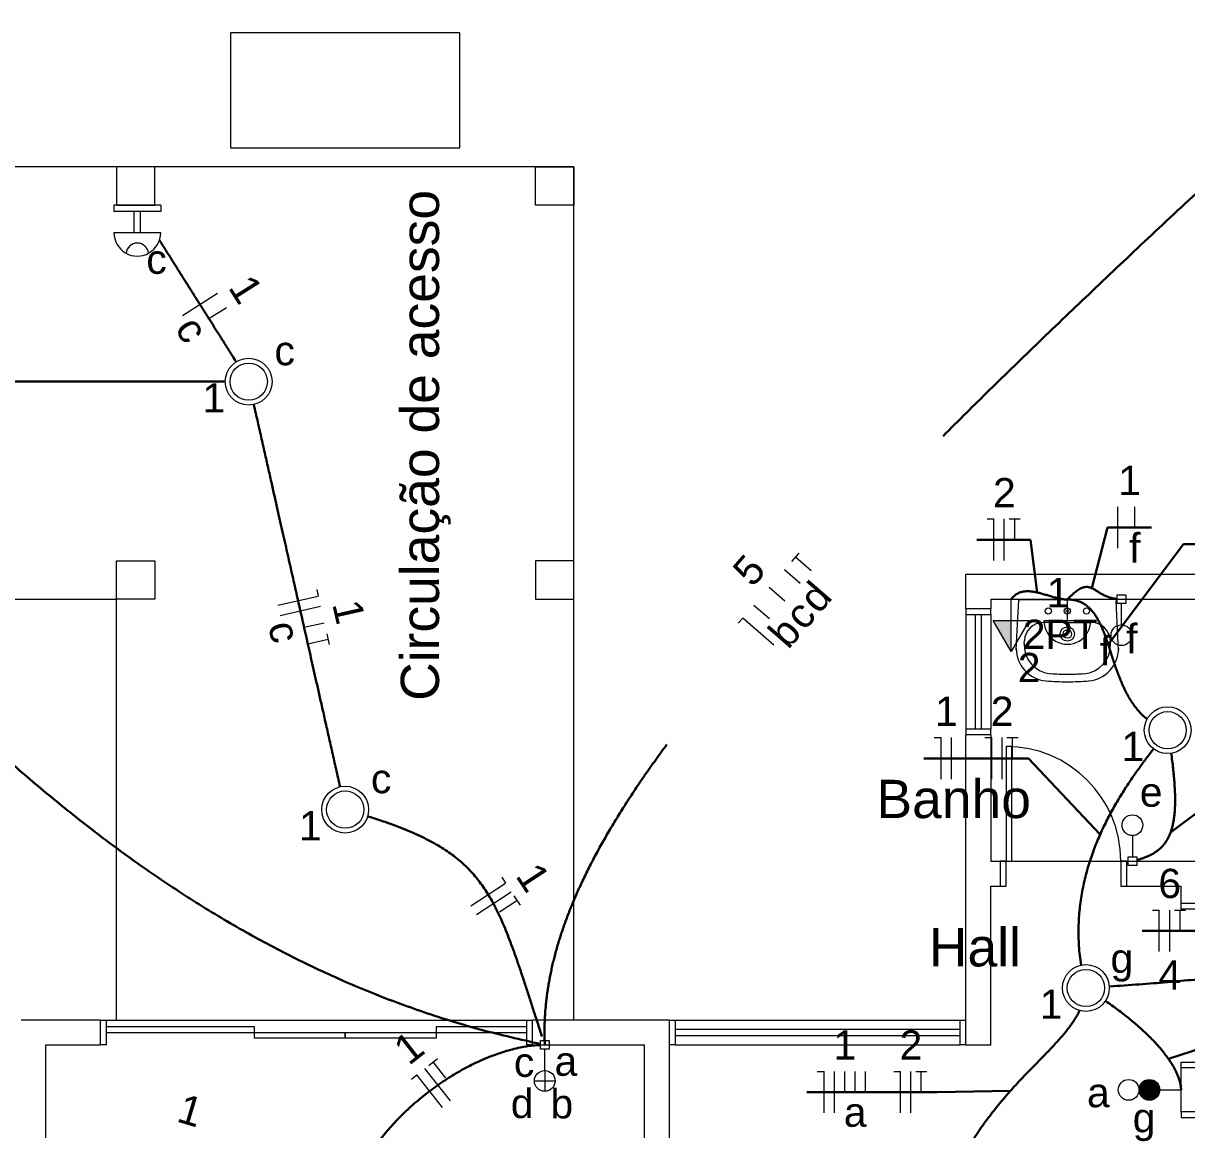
# Model space of a CAD drawing. Header units: inches. Extents: x -3 to 923, y -103 to 154.
# Drawn here: x 28.14 to 35.16, y 48.76 to 55.44 of the extents above; entities that cross this region are included whole.
import ezdxf

# ---------------------------------------------------------------- set-up
doc = ezdxf.new("R2010")
doc.units = ezdxf.units.IN
doc.header["$LTSCALE"] = 10
doc.header["$MEASUREMENT"] = 0
doc.linetypes.add('Dashed', pattern=[0.75, 0.5, -0.25])
for name, color, linetype, lineweight in [('BASE', 8, 'Continuous', 5), ('EL-Condutos', 4, 'Continuous', 30), ('EL-Fios', 9, 'Continuous', 20), ('EL-Textos fios', 2, 'Continuous', 30), ('EL-Textos pontos', 2, 'Continuous', 30), ('MOVEIS', 9, 'Continuous', 20), ('P-SIMBOL', 5, 'Continuous', 20), ('TEXTO', 2, 'Continuous', 20)]:
    doc.layers.add(name, color=color, linetype=linetype, lineweight=lineweight)
doc.styles.add('Arial', font='arial.ttf')

msp = doc.modelspace()

# ---------------------------------------------------------------- hatches: boundary and pattern name
at = {"layer": 'P-SIMBOL', "linetype": 'Continuous'}
msp.add_hatch(color=256, dxfattribs=at).paths.add_polyline_path([(34.1047, 51.8348), (34.1047, 51.6473), (33.9965, 51.8348)])

# ---------------------------------------------------------------- linework, layer by layer
at = {"layer": 'BASE'}
for p, q in [((31.4658, 54.5708), (19.7778, 54.5708)), ((31.4658, 49.4248), (31.4658, 54.5708)), ((33.8313, 52.1128), (40.3963, 52.1128)), ((33.8313, 51.9053), (33.8313, 52.1128)), ((26.3433, 51.9628), (28.7083, 51.9628)), ((28.7083, 49.4248), (28.7083, 51.9628)), ((33.9813, 51.9628), (36.1158, 51.9628)), ((33.9813, 51.9628), (33.9813, 51.9053)), ((33.9813, 51.9053), (33.8313, 51.9053)), ((33.8313, 49.4248), (33.8313, 51.1438)), ((33.9813, 51.1438), (33.8313, 51.1438)), ((33.9813, 51.1438), (33.9813, 50.3823)), ((33.9813, 50.3823), (34.0388, 50.3823)), ((33.9813, 50.3823), (34.8003, 50.3823)), ((34.0388, 50.3823), (34.0388, 50.2323)), ((34.8003, 50.3823), (36.1158, 50.3823)), ((34.8003, 50.3823), (34.8003, 50.2323)), ((33.9813, 49.2748), (33.9813, 50.2323)), ((33.9813, 50.2323), (34.0388, 50.2323)), ((34.8003, 50.2323), (35.1293, 50.2323)), ((35.1293, 50.1283), (35.1293, 50.2323)), ((35.2793, 50.1283), (35.1293, 50.1283)), ((28.6103, 49.4248), (28.1318, 49.4248)), ((28.6103, 49.2748), (28.6103, 49.4248)), ((28.6103, 49.4248), (31.2178, 49.4248)), ((32.0428, 49.4248), (31.2178, 49.4248)), ((31.2178, 49.2748), (31.2178, 49.4248)), ((32.0428, 49.2748), (32.0428, 49.4248)), ((33.8313, 49.2748), (33.8313, 49.4248)), ((28.2818, 44.1633), (28.2818, 49.2748)), ((28.2818, 49.2748), (28.6103, 49.2748)), ((31.2178, 49.2748), (31.8928, 49.2748)), ((31.8928, 44.1633), (31.8928, 49.2748)), ((32.0428, 44.3133), (32.0428, 49.2748)), ((33.8313, 49.2748), (33.9813, 49.2748)), ((35.2793, 49.1363), (35.1293, 49.1363)), ((35.1293, 48.8708), (35.1293, 49.1363)), ((35.2793, 48.8708), (35.1293, 48.8708))]:
    msp.add_line(p, q, dxfattribs=at)
at = {"layer": 'BASE', "linetype": 'Continuous'}
for p, q in [((33.8313, 51.8708), (33.8313, 51.1783)), ((33.9813, 51.8708), (33.9813, 51.1783)), ((32.0773, 49.4248), (33.7968, 49.4248)), ((32.0773, 49.2748), (33.7968, 49.2748))]:
    msp.add_line(p, q, dxfattribs=at)
at = {"layer": 'BASE'}
for points in [[(29.3948, 54.6858), (30.7793, 54.6858), (30.7793, 55.3783), (29.3948, 55.3783), (29.3948, 54.6858)], [(28.7083, 54.5708), (28.7083, 54.3398), (28.9393, 54.3398), (28.9393, 54.5708), (28.7083, 54.5708), (28.7083, 54.5708)], [(31.4658, 54.5708), (31.4658, 54.3398), (31.2353, 54.3398), (31.2353, 54.5708), (31.4658, 54.5708), (31.4658, 54.5708)], [(28.7083, 51.9628), (28.7083, 52.1938), (28.9393, 52.1938), (28.9393, 51.9628), (28.7083, 51.9628), (28.7083, 51.9628)], [(31.4658, 51.9628), (31.4658, 52.1938), (31.2353, 52.1938), (31.2353, 51.9628), (31.4658, 51.9628), (31.4658, 51.9628)]]:
    msp.add_lwpolyline(points, close=True, dxfattribs=at)
at = {"layer": 'BASE', "linetype": 'Continuous'}
for points in [[(33.8313, 51.9053), (33.8313, 51.8708), (33.9813, 51.8708), (33.9813, 51.9053)], [(33.9813, 51.1438), (33.9813, 51.1783), (33.8313, 51.1783), (33.8313, 51.1438)], [(34.0388, 50.2323), (34.0738, 50.2323), (34.0738, 50.3823), (34.0388, 50.3823)], [(34.8003, 50.3823), (34.7658, 50.3823), (34.7658, 50.2323), (34.8003, 50.2323)], [(35.2793, 50.1283), (35.2793, 50.0938), (35.1293, 50.0938), (35.1293, 50.1283)], [(28.6103, 49.4248), (28.6448, 49.4248), (28.6448, 49.2748), (28.6103, 49.2748)], [(31.2178, 49.2748), (31.1833, 49.2748), (31.1833, 49.4248), (31.2178, 49.4248)], [(32.0428, 49.4248), (32.0773, 49.4248), (32.0773, 49.2748), (32.0428, 49.2748)], [(33.8313, 49.2748), (33.7968, 49.2748), (33.7968, 49.4248), (33.8313, 49.4248)], [(35.1293, 49.1363), (35.1293, 49.1708), (35.2793, 49.1708), (35.2793, 49.1363)], [(35.1293, 48.8708), (35.1293, 48.8363), (35.2793, 48.8363), (35.2793, 48.8708)]]:
    msp.add_lwpolyline(points, dxfattribs=at)
for points in [[(33.9238, 51.8708), (33.9238, 51.1783), (33.8888, 51.1783), (33.8888, 51.8708), (33.9238, 51.8708), (33.9238, 51.8708)], [(34.0738, 50.3823), (34.1083, 50.3823), (34.1083, 51.0743), (34.0738, 51.0743), (34.0738, 50.3823), (34.0738, 50.3823)], [(28.6448, 49.3498), (29.5393, 49.3498), (29.5393, 49.3843), (28.6448, 49.3843), (28.6448, 49.3498), (28.6448, 49.3498)], [(29.5393, 49.3498), (30.0873, 49.3498), (30.0873, 49.3148), (29.5393, 49.3148), (29.5393, 49.3498), (29.5393, 49.3498)], [(30.0873, 49.3498), (30.6353, 49.3498), (30.6353, 49.3148), (30.0873, 49.3148), (30.0873, 49.3498), (30.0873, 49.3498)], [(30.6353, 49.3498), (31.1833, 49.3498), (31.1833, 49.3843), (30.6353, 49.3843), (30.6353, 49.3498), (30.6353, 49.3498)], [(32.0773, 49.3323), (33.7968, 49.3323), (33.7968, 49.3668), (32.0773, 49.3668), (32.0773, 49.3323), (32.0773, 49.3323)]]:
    msp.add_lwpolyline(points, close=True, dxfattribs=at)
msp.add_arc((34.0738, 50.3823), 0.6923, 0, 90, dxfattribs=at)
at = {"layer": 'EL-Condutos', "linetype": 'Dashed'}
for points in [[(37.354, 56.352), (36.8937, 55.9386), (36.455, 55.5425), (36.0376, 55.163), (35.641, 54.7996), (35.2648, 54.4519), (34.9086, 54.1192), (34.572, 53.8011), (34.2546, 53.497), (33.9559, 53.2064), (33.6756, 52.9287), (33.4132, 52.6635), (33.1683, 52.4101), (32.9406, 52.1681), (32.7296, 51.9369), (32.5349, 51.7159), (32.356, 51.5048), (32.1927, 51.3028), (32.0444, 51.1096), (31.9107, 50.9245), (31.7914, 50.747), (31.6858, 50.5767), (31.5937, 50.4129), (31.5146, 50.2551), (31.4481, 50.1028), (31.3937, 49.9555), (31.3512, 49.8126), (31.32, 49.6736), (31.2998, 49.538), (31.2902, 49.4053), (31.2907, 49.2748)], [(31.2656, 49.28), (30.9073, 49.3663), (30.562, 49.4722), (30.2291, 49.5963), (29.9081, 49.7373), (29.5984, 49.8939), (29.2996, 50.0647), (29.0109, 50.2484), (28.7319, 50.4437), (28.4621, 50.6493), (28.2009, 50.8637), (27.9476, 51.0858), (27.7019, 51.3142), (27.4631, 51.5476), (27.2307, 51.7846), (27.0041, 52.0238), (26.7827, 52.2641), (26.5661, 52.504), (26.3537, 52.7423), (26.1449, 52.9776), (25.9392, 53.2085), (25.7361, 53.4339), (25.5348, 53.6522), (25.3351, 53.8623), (25.1362, 54.0627), (24.9376, 54.2522), (24.7388, 54.4294), (24.5392, 54.593), (24.3383, 54.7417), (24.1355, 54.8742), (23.9303, 54.9891)]]:
    msp.add_spline(points, degree=3, dxfattribs=at)
at = {"layer": 'EL-Condutos', "linetype": 'Continuous'}
for points in [[(29.4293, 53.3944), (29.408, 53.4282), (29.3877, 53.4603), (29.3683, 53.491), (29.3499, 53.5202), (29.3323, 53.5481), (29.3155, 53.5748), (29.2993, 53.6003), (29.2838, 53.6249), (29.2689, 53.6486), (29.2544, 53.6715), (29.2404, 53.6937), (29.2267, 53.7154), (29.2134, 53.7366), (29.2002, 53.7574), (29.1873, 53.7779), (29.1744, 53.7984), (29.1615, 53.8187), (29.1487, 53.8391), (29.1357, 53.8597), (29.1225, 53.8806), (29.1091, 53.9018), (29.0954, 53.9235), (29.0813, 53.9458), (29.0668, 53.9688), (29.0518, 53.9926), (29.0362, 54.0173), (29.02, 54.043), (29.0031, 54.0698), (28.9854, 54.0979), (28.9669, 54.1273)], [(29.3644, 53.2747), (29.1923, 53.2747), (29.0307, 53.2747), (28.8788, 53.2747), (28.7359, 53.2747), (28.6013, 53.2747), (28.4742, 53.2747), (28.3538, 53.2747), (28.2394, 53.2747), (28.1303, 53.2747), (28.0257, 53.2747), (27.9248, 53.2747), (27.8269, 53.2747), (27.7313, 53.2747), (27.6371, 53.2747), (27.5438, 53.2747), (27.4504, 53.2747), (27.3562, 53.2747), (27.2606, 53.2747), (27.1627, 53.2747), (27.0618, 53.2747), (26.9572, 53.2747), (26.8481, 53.2747), (26.7337, 53.2747), (26.6133, 53.2747), (26.4862, 53.2747), (26.3516, 53.2747), (26.2087, 53.2747), (26.0568, 53.2747), (25.8952, 53.2747), (25.7231, 53.2747)], [(29.5356, 53.1379), (29.56, 53.0301), (29.5828, 52.9287), (29.6044, 52.8332), (29.6247, 52.7432), (29.6438, 52.6583), (29.662, 52.5779), (29.6792, 52.5016), (29.6956, 52.4289), (29.7113, 52.3595), (29.7263, 52.2928), (29.7408, 52.2283), (29.755, 52.1657), (29.7688, 52.1045), (29.7824, 52.0442), (29.7959, 51.9843), (29.8094, 51.9244), (29.823, 51.8641), (29.8368, 51.8029), (29.851, 51.7403), (29.8655, 51.6758), (29.8805, 51.6091), (29.8962, 51.5397), (29.9126, 51.467), (29.9298, 51.3907), (29.948, 51.3103), (29.9671, 51.2253), (29.9874, 51.1353), (30.009, 51.0399), (30.0318, 50.9385), (30.0562, 50.8307)], [(34.4433, 51.9608), (34.4317, 51.9613), (34.42, 51.9625), (34.4081, 51.9643), (34.3961, 51.9665), (34.384, 51.9692), (34.3719, 51.9722), (34.3596, 51.9755), (34.3473, 51.979), (34.335, 51.9826), (34.3226, 51.9863), (34.3103, 51.99), (34.298, 51.9936), (34.2858, 51.9971), (34.2736, 52.0003), (34.2615, 52.0032), (34.2495, 52.0058), (34.2377, 52.0079), (34.226, 52.0095), (34.2145, 52.0106), (34.2032, 52.0109), (34.1921, 52.0106), (34.1812, 52.0094), (34.1705, 52.0074), (34.1602, 52.0044), (34.1501, 52.0005), (34.1403, 51.9954), (34.1309, 51.9892), (34.1218, 51.9817), (34.1131, 51.9729), (34.1047, 51.9628)], [(34.4433, 51.9608), (34.4578, 51.9759), (34.4714, 51.9891), (34.4841, 52.0004), (34.496, 52.01), (34.5071, 52.018), (34.5176, 52.0244), (34.5274, 52.0294), (34.5367, 52.033), (34.5455, 52.0354), (34.5539, 52.0366), (34.562, 52.0367), (34.5699, 52.0359), (34.5775, 52.0342), (34.585, 52.0317), (34.5924, 52.0286), (34.5998, 52.0248), (34.6073, 52.0206), (34.615, 52.0159), (34.6229, 52.011), (34.631, 52.0058), (34.6395, 52.0006), (34.6484, 51.9953), (34.6578, 51.9901), (34.6678, 51.9851), (34.6784, 51.9803), (34.6897, 51.976), (34.7017, 51.9721), (34.7146, 51.9687), (34.7283, 51.966), (34.7431, 51.9641)], [(34.9244, 51.2395), (34.899, 51.2618), (34.8757, 51.2858), (34.8544, 51.3115), (34.8348, 51.3386), (34.8169, 51.367), (34.8004, 51.3965), (34.7852, 51.4268), (34.7712, 51.4579), (34.7582, 51.4896), (34.7461, 51.5216), (34.7346, 51.5537), (34.7237, 51.5859), (34.7132, 51.6179), (34.7029, 51.6496), (34.6927, 51.6807), (34.6824, 51.7111), (34.6719, 51.7406), (34.661, 51.769), (34.6495, 51.7962), (34.6373, 51.8219), (34.6243, 51.846), (34.6103, 51.8684), (34.5951, 51.8887), (34.5786, 51.9069), (34.5607, 51.9228), (34.5411, 51.9361), (34.5197, 51.9468), (34.4964, 51.9546), (34.4709, 51.9593), (34.4433, 51.9608)], [(34.5263, 49.7558), (34.5184, 49.8145), (34.5133, 49.8724), (34.5108, 49.9293), (34.5108, 49.9853), (34.5131, 50.0404), (34.5176, 50.0945), (34.5242, 50.1476), (34.5328, 50.1998), (34.5432, 50.2509), (34.5554, 50.301), (34.5691, 50.35), (34.5843, 50.398), (34.6009, 50.4449), (34.6186, 50.4907), (34.6375, 50.5353), (34.6573, 50.5789), (34.6779, 50.6213), (34.6992, 50.6625), (34.7211, 50.7026), (34.7434, 50.7414), (34.7661, 50.7791), (34.7889, 50.8155), (34.8118, 50.8506), (34.8347, 50.8845), (34.8573, 50.9171), (34.8797, 50.9484), (34.9016, 50.9784), (34.923, 51.0071), (34.9436, 51.0344), (34.9634, 51.0603)], [(35.0699, 51.0335), (35.076, 50.987), (35.0812, 50.9429), (35.0854, 50.9011), (35.0888, 50.8615), (35.0912, 50.8241), (35.0927, 50.7888), (35.0932, 50.7555), (35.0929, 50.7242), (35.0917, 50.6948), (35.0895, 50.6671), (35.0865, 50.6413), (35.0826, 50.6171), (35.0777, 50.5945), (35.072, 50.5734), (35.0654, 50.5538), (35.0579, 50.5356), (35.0496, 50.5188), (35.0403, 50.5032), (35.0302, 50.4888), (35.0192, 50.4755), (35.0074, 50.4633), (34.9946, 50.4521), (34.9811, 50.4418), (34.9666, 50.4323), (34.9514, 50.4236), (34.9352, 50.4156), (34.9182, 50.4083), (34.9004, 50.4015), (34.8818, 50.3952), (34.8623, 50.3893)], [(30.2217, 50.6538), (30.2934, 50.6306), (30.3606, 50.6073), (30.4234, 50.5837), (30.4822, 50.5597), (30.5371, 50.5352), (30.5883, 50.5099), (30.636, 50.4838), (30.6805, 50.4568), (30.722, 50.4286), (30.7607, 50.3991), (30.7968, 50.3683), (30.8305, 50.3358), (30.862, 50.3017), (30.8916, 50.2658), (30.9194, 50.2279), (30.9457, 50.1878), (30.9707, 50.1455), (30.9946, 50.1008), (31.0177, 50.0536), (31.04, 50.0037), (31.0619, 49.9509), (31.0836, 49.8952), (31.1053, 49.8363), (31.1271, 49.7742), (31.1493, 49.7087), (31.1722, 49.6397), (31.1959, 49.567), (31.2206, 49.4904), (31.2467, 49.4099), (31.2741, 49.3253)], [(34.697, 49.6269), (34.8766, 49.6397), (35.0473, 49.6534), (35.2091, 49.668), (35.3625, 49.6835), (35.5076, 49.6999), (35.6447, 49.7172), (35.7741, 49.7353), (35.896, 49.7544), (36.0106, 49.7744), (36.1183, 49.7952), (36.2193, 49.8169), (36.3138, 49.8395), (36.4021, 49.863), (36.4844, 49.8874), (36.561, 49.9126), (36.6322, 49.9387), (36.6982, 49.9656), (36.7593, 49.9934), (36.8157, 50.0221), (36.8677, 50.0516), (36.9155, 50.082), (36.9594, 50.1132), (36.9997, 50.1453), (37.0365, 50.1782), (37.0703, 50.212), (37.1011, 50.2466), (37.1293, 50.282), (37.1551, 50.3183), (37.1787, 50.3554), (37.2006, 50.3933)], [(33.6261, 48.1703), (33.6526, 48.2481), (33.6805, 48.3221), (33.7097, 48.3926), (33.7401, 48.4597), (33.7716, 48.5235), (33.8039, 48.5842), (33.837, 48.6419), (33.8708, 48.6968), (33.9051, 48.749), (33.9399, 48.7986), (33.9748, 48.8459), (34.0099, 48.8909), (34.045, 48.9338), (34.08, 48.9747), (34.1148, 49.0138), (34.1491, 49.0513), (34.1829, 49.0872), (34.2161, 49.1218), (34.2485, 49.1551), (34.2801, 49.1873), (34.3106, 49.2186), (34.3399, 49.2491), (34.3679, 49.279), (34.3945, 49.3083), (34.4196, 49.3373), (34.443, 49.3661), (34.4646, 49.3948), (34.4842, 49.4235), (34.5018, 49.4525), (34.5171, 49.4819)], [(34.6734, 49.5401), (34.7119, 49.513), (34.7481, 49.4864), (34.7823, 49.4604), (34.8144, 49.435), (34.8445, 49.4101), (34.8726, 49.3858), (34.899, 49.3621), (34.9235, 49.3391), (34.9462, 49.3166), (34.9673, 49.2948), (34.9868, 49.2736), (35.0047, 49.253), (35.0211, 49.2331), (35.036, 49.2138), (35.0496, 49.1952), (35.0619, 49.1773), (35.0729, 49.1601), (35.0827, 49.1436), (35.0913, 49.1278), (35.0989, 49.1127), (35.1055, 49.0984), (35.1112, 49.0848), (35.1159, 49.0719), (35.1198, 49.0598), (35.123, 49.0484), (35.1254, 49.0379), (35.1272, 49.0281), (35.1284, 49.0191), (35.1291, 49.0109), (35.1293, 49.0035)], [(30.1149, 48.3689), (30.1299, 48.4135), (30.1479, 48.4579), (30.1684, 48.5021), (30.1916, 48.546), (30.2171, 48.5895), (30.245, 48.6324), (30.275, 48.6748), (30.307, 48.7165), (30.341, 48.7574), (30.3767, 48.7975), (30.4141, 48.8366), (30.453, 48.8746), (30.4932, 48.9115), (30.5348, 48.9471), (30.5774, 48.9815), (30.6211, 49.0144), (30.6656, 49.0458), (30.7109, 49.0755), (30.7567, 49.1036), (30.8031, 49.1299), (30.8498, 49.1543), (30.8967, 49.1768), (30.9438, 49.1971), (30.9908, 49.2154), (31.0376, 49.2313), (31.0841, 49.2449), (31.1302, 49.2561), (31.1758, 49.2648), (31.2206, 49.2708), (31.2647, 49.2741)]]:
    msp.add_spline(points, degree=3, dxfattribs=at)
at = {"layer": 'EL-Fios', "color": 5}
for p, q in [((29.105, 53.6741), (29.3164, 53.8075)), ((29.2651, 53.6546), (29.3708, 53.7213)), ((34.7484, 52.2706), (34.7484, 52.5206)), ((34.8502, 52.3956), (34.8502, 52.5206)), ((33.9589, 52.4465), (34.0006, 52.4465)), ((34.0006, 52.1965), (34.0006, 52.4465)), ((34.0631, 52.1965), (34.0631, 52.4465)), ((34.0923, 52.4465), (34.1589, 52.4465)), ((34.1256, 52.3215), (34.1256, 52.4465)), ((32.7816, 52.1906), (32.8253, 52.2409)), ((32.8978, 52.1338), (32.8035, 52.2158)), ((32.831, 52.0569), (32.7367, 52.1389)), ((29.9155, 52.0219), (29.9247, 51.9813)), ((32.7384, 51.9503), (32.6441, 52.0323)), ((29.6808, 51.9263), (29.9247, 51.9813)), ((29.6946, 51.8653), (29.9385, 51.9203)), ((32.6458, 51.8437), (32.5515, 51.9257)), ((29.8389, 51.7935), (29.9609, 51.821)), ((32.4573, 51.8174), (32.4847, 51.8488)), ((32.6734, 51.6848), (32.4847, 51.8488)), ((29.976, 51.7541), (29.9906, 51.6891)), ((29.8614, 51.6941), (29.9833, 51.7216)), ((33.6401, 51.128), (33.6818, 51.128)), ((33.6818, 50.878), (33.6818, 51.128)), ((33.7443, 50.878), (33.7443, 51.128)), ((33.9457, 51.128), (33.9873, 51.128)), ((33.9873, 50.878), (33.9873, 51.128)), ((34.0498, 50.878), (34.0498, 51.128)), ((34.079, 51.128), (34.1457, 51.128)), ((34.1123, 51.003), (34.1123, 51.128)), ((31.0315, 50.2854), (31.0544, 50.2506)), ((30.8456, 50.1132), (31.0544, 50.2506)), ((30.88, 50.061), (31.0888, 50.1984)), ((31.0187, 50.0775), (31.1231, 50.1462)), ((31.1048, 50.1741), (31.1415, 50.1184)), ((34.9565, 50.0875), (34.9981, 50.0875)), ((34.9981, 49.8375), (34.9981, 50.0875)), ((35.0606, 49.8375), (35.0606, 50.0875)), ((35.0898, 50.0875), (35.1565, 50.0875)), ((35.1231, 49.9625), (35.1231, 50.0875)), ((30.7227, 48.9367), (30.5683, 49.1333)), ((30.5912, 49.1513), (30.6436, 49.1924)), ((30.6946, 49.0736), (30.6174, 49.1719)), ((30.4863, 49.0689), (30.5191, 49.0947)), ((30.6736, 48.8981), (30.5191, 49.0947)), ((32.9339, 49.1152), (32.9756, 49.1152)), ((32.9756, 48.8652), (32.9756, 49.1152)), ((33.0381, 48.8652), (33.0381, 49.1152)), ((33.1006, 48.9902), (33.1006, 49.1152)), ((33.1631, 48.9902), (33.1631, 49.1152)), ((33.2256, 48.9902), (33.2256, 49.1152)), ((33.3957, 49.1152), (33.4374, 49.1152)), ((33.4374, 48.8652), (33.4374, 49.1152)), ((33.4999, 48.8652), (33.4999, 49.1152)), ((33.529, 49.1152), (33.5957, 49.1152)), ((33.5624, 48.9902), (33.5624, 49.1152))]:
    msp.add_line(p, q, dxfattribs=at)
at = {"layer": 'EL-Textos fios', "color": 3}
for p, q in [((34.5907, 52.0293), (34.6859, 52.3956)), ((34.6859, 52.3956), (34.9511, 52.3956)), ((34.2214, 52.3215), (33.8964, 52.3215)), ((34.2615, 52.0032), (34.2214, 52.3215)), ((34.6898, 51.6893), (35.1445, 52.2955)), ((35.1445, 52.2955), (35.7751, 52.2955)), ((34.2082, 51.003), (33.5776, 51.003)), ((34.6415, 50.5445), (34.2082, 51.003)), ((35.0665, 50.5567), (35.3287, 50.7531)), ((35.219, 49.9625), (34.894, 49.9625)), ((35.0528, 49.1906), (35.6888, 49.3955)), ((33.6582, 48.9902), (32.8714, 48.9902)), ((34.0995, 48.9968), (33.6582, 48.9902))]:
    msp.add_line(p, q, dxfattribs=at)
at = {"layer": 'MOVEIS'}
for p, q in [((34.1413, 51.7758), (34.1503, 51.9553)), ((34.1558, 51.9608), (34.4433, 51.9608)), ((34.7308, 51.9608), (34.4433, 51.9608)), ((34.7458, 51.7758), (34.7368, 51.9553)), ((34.4548, 51.8913), (34.4318, 51.8913)), ((34.4433, 51.9028), (34.4433, 51.8798)), ((34.4433, 51.8223), (34.2993, 51.8223)), ((34.4433, 51.8223), (34.5878, 51.8223)), ((34.1348, 51.6553), (34.1413, 51.7758)), ((34.7523, 51.6553), (34.7458, 51.7758)), ((34.1833, 51.6953), (34.1838, 51.7128)), ((34.7038, 51.6953), (34.7028, 51.7128)), ((34.7523, 51.6653), (34.7523, 51.6553))]:
    msp.add_line(p, q, dxfattribs=at)
for centre, radius in [((34.3283, 51.8913), 0.0185), ((34.4433, 51.8913), 0.0185), ((34.5588, 51.8913), 0.0185), ((34.4433, 51.7528), 0.0433), ((34.4433, 51.7528), 0.026)]:
    msp.add_circle(centre, radius, dxfattribs=at)
for centre, radius, start, end in [((34.1558, 51.9548), 0.00577, 90, 177.058), ((34.2993, 51.7068), 0.1154, 90, 177.058), ((34.5878, 51.7068), 0.1154, 2.94177, 90), ((34.3308, 51.6653), 0.1961, 180, 265.302), ((34.3558, 51.6863), 0.1731, 177.058, 266.284), ((34.5308, 51.6863), 0.1731, 273.716, 2.94177), ((34.5558, 51.6653), 0.1961, 274.698, 0), ((34.4433, 53.0343), 1.5696, 265.302, 270), ((34.4433, 53.0343), 1.5235, 266.284, 270), ((34.4433, 53.0343), 1.5235, 270, 273.716), ((34.4433, 53.0343), 1.5696, 270, 274.698)]:
    msp.add_arc(centre, radius, start, end, dxfattribs=at)
at = {"layer": 'P-SIMBOL'}
for p, q in [((28.974, 54.3398), (28.6915, 54.3398)), ((28.6915, 54.3398), (28.6915, 54.3014)), ((28.974, 54.3398), (28.974, 54.3014)), ((28.974, 54.3014), (28.6915, 54.3014)), ((28.8136, 54.1729), (28.8136, 54.3014)), ((28.8519, 54.1729), (28.8519, 54.3014)), ((28.974, 54.1729), (28.6915, 54.1729)), ((34.1047, 51.8348), (34.1047, 51.9628)), ((34.4433, 51.8323), (34.4433, 51.9608)), ((34.7432, 51.9893), (34.7962, 51.9893)), ((34.7432, 51.9363), (34.7432, 51.9893)), ((34.7962, 51.9893), (34.7962, 51.9363)), ((34.7962, 51.9363), (34.7432, 51.9363)), ((34.7697, 51.8078), (34.7697, 51.9363)), ((34.1047, 51.6473), (33.9965, 51.8348)), ((33.9965, 51.8348), (34.213, 51.8348)), ((34.1047, 51.6473), (34.1047, 51.8348)), ((34.213, 51.8348), (34.1047, 51.6473)), ((34.5845, 51.8323), (34.302, 51.8323)), ((34.836, 50.5373), (34.836, 50.4088)), ((34.8094, 50.4088), (34.8625, 50.4088)), ((34.8094, 50.3558), (34.8094, 50.4088)), ((34.8625, 50.4088), (34.8625, 50.3558)), ((34.8625, 50.3558), (34.8094, 50.3558)), ((31.2641, 49.3013), (31.3172, 49.3013)), ((31.2641, 49.2483), (31.2641, 49.3013)), ((31.3172, 49.3013), (31.3172, 49.2483)), ((31.3172, 49.2483), (31.2641, 49.2483)), ((31.2907, 49.1198), (31.2907, 49.2483)), ((31.2907, 49.1198), (31.2907, 48.9948)), ((31.2282, 49.0573), (31.3532, 49.0573)), ((35.0008, 49.0035), (35.1293, 49.0035))]:
    msp.add_line(p, q, dxfattribs=at)
at = {"layer": 'P-SIMBOL', "const_width": 0.0625}
msp.add_lwpolyline([(34.9698, 49.0035, 1), (34.9073, 49.0035, 1)], format="xyb", close=True, dxfattribs=at)
at = {"layer": 'P-SIMBOL'}
for centre, radius in [((29.5048, 53.2747), 0.1412), ((29.5048, 53.2747), 0.1125), ((34.7697, 51.7453), 0.0625), ((35.0485, 51.1725), 0.1412), ((35.0485, 51.1725), 0.1125), ((30.087, 50.6938), 0.1412), ((30.087, 50.6938), 0.1125), ((34.836, 50.5998), 0.0625), ((34.5553, 49.6179), 0.1412), ((34.5553, 49.6179), 0.1125), ((31.2907, 49.0573), 0.0625), ((34.8133, 49.0035), 0.0625), ((34.9383, 49.0035), 0.0625), ((34.9385, 49.0035), 0.0625)]:
    msp.add_circle(centre, radius, dxfattribs=at)
for centre, radius, start, end in [((28.8327, 54.1729), 0.1412, 180, 0.00001), ((28.8327, 54.0425), 0.0678, 4.8053, 174.183), ((34.4433, 51.8323), 0.1412, 180, 0.00002)]:
    msp.add_arc(centre, radius, start, end, dxfattribs=at)

# ---------------------------------------------------------------- texts
at = {"layer": 'EL-Textos fios', "color": 3, "char_height": 0.1765, "attachment_point": 8, "line_spacing_factor": 0.798, "style": 'Arial'}
for s, insert, width, rotation in [('1', (29.414, 53.7854), 0.150872, 302.252), ('c', (29.086, 53.5419), 0.136314, 302.252), ('5', (32.5908, 52.0785), 0.150872, 49.015), ('d', (32.9908, 51.918), 0.150872, 49.015), ('1', (30.0231, 51.8671), 0.150872, 282.713), ('c', (32.8983, 51.8115), 0.136314, 49.015), ('c', (29.6321, 51.7466), 0.136314, 282.713), ('b', (32.8058, 51.705), 0.150872, 49.015), ('1', (31.1479, 50.2373), 0.150872, 303.356), ('1', (30.5248, 49.1886), 0.150872, 38.154), ('1', (29.1284, 48.7951), 0.150872, 343.388)]:
    msp.add_mtext(s, dxfattribs=dict(at, insert=insert, width=width, rotation=rotation))
for s, insert, width in [('1', (34.8188, 52.591), 0.150872), ('2', (34.0633, 52.517), 0.150872), ('f', (34.8503, 52.184), 0.075436), ('2', (34.0498, 51.1985), 0.150872), ('1', (33.7133, 51.1985), 0.150872), ('6', (35.0608, 50.158), 0.150872), ('4', (35.0608, 49.608), 0.150872), ('1', (33.1008, 49.186), 0.150872), ('2', (33.4998, 49.186), 0.150872), ('a', (33.1633, 48.7785), 0.150872)]:
    msp.add_mtext(s, dxfattribs=dict(at, insert=insert, width=width))
at = {"layer": 'EL-Textos pontos', "color": 2, "char_height": 0.1765, "line_spacing_factor": 0.798, "style": 'Arial'}
for s, insert, width, attachment_point in [('c', (28.9488, 53.9225), 0.136314, 8), ('c', (29.7218, 53.371), 0.136314, 8), ('1', (29.2948, 53.089), 0.150872, 8), ('1', (34.3868, 51.9135), 0.150872, 8), ('2PT', (34.4003, 51.663), 0.497614, 8), ('f', (34.8668, 51.637), 0.075436, 9), ('f', (34.6723, 51.5635), 0.075436, 8), ('2', (34.2128, 51.4625), 0.150872, 8), ('1', (34.8383, 50.9865), 0.150872, 8), ('c', (30.3038, 50.79), 0.136314, 8), ('e', (34.8803, 50.7085), 0.150872, 7), ('1', (29.8768, 50.508), 0.150872, 8), ('g', (34.7723, 49.6558), 0.150872, 8), ('1', (34.3453, 49.432), 0.150872, 8), ('c', (31.2278, 49.0795), 0.136314, 9), ('a', (31.4868, 49.086), 0.150872, 9), ('d', (31.0858, 48.831), 0.150872, 7), ('b', (31.3253, 48.829), 0.150872, 7), ('a', (34.6988, 48.8965), 0.150872, 9), ('g', (34.9748, 48.6938), 0.150872, 9)]:
    msp.add_mtext(s, dxfattribs=dict(at, insert=insert, width=width, attachment_point=attachment_point))
at = {"layer": 'TEXTO', "insert": (30.7241, 52.8903), "char_height": 0.230761, "width": 3.38516, "attachment_point": 8, "rotation": 90, "line_spacing_factor": 0.798, "style": 'Arial'}
msp.add_mtext('Circulação de acesso', dxfattribs=at)
at = {"layer": 'TEXTO', "char_height": 0.23076, "attachment_point": 8, "line_spacing_factor": 0.798, "style": 'Arial'}
for s, insert, width in [('Banho', (33.7578, 50.6394), 1.022618), ('Hall', (33.8858, 49.7449), 0.610467)]:
    msp.add_mtext(s, dxfattribs=dict(at, insert=insert, width=width))

doc.saveas('drawing.dxf')
